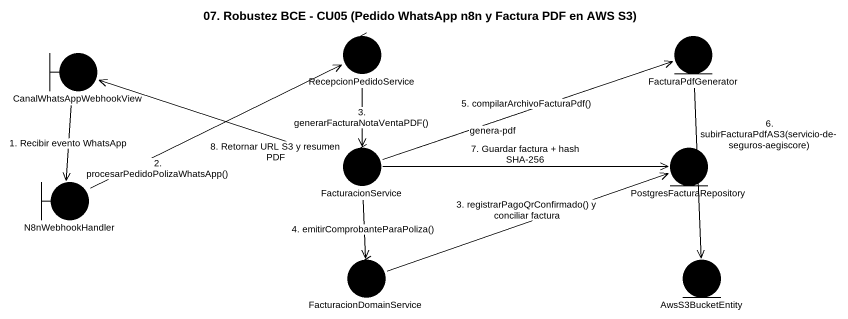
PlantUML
@startuml
title 07. Robustez BCE - CU05 (Pedido WhatsApp n8n y Factura PDF en AWS S3)
control RecepcionPedidoService #000000
entity FacturaPdfGenerator #000000
boundary CanalWhatsAppWebhookView #000000
control FacturacionService #000000
entity PostgresFacturaRepository #000000
boundary N8nWebhookHandler #000000
control FacturacionDomainService #000000
entity AwsS3BucketEntity #000000
RecepcionPedidoService --> FacturacionService : 3. generarFacturaNotaVentaPDF()
FacturaPdfGenerator --> AwsS3BucketEntity : 6. subirFacturaPdfAS3(servicio-de-seguros-aegiscore)
CanalWhatsAppWebhookView --> N8nWebhookHandler : 1. Recibir evento WhatsApp
FacturacionService .right.> FacturaPdfGenerator : genera-pdf
FacturacionService -right-> FacturaPdfGenerator : 5. compilarArchivoFacturaPdf()
FacturacionService -left-> CanalWhatsAppWebhookView : 8. Retornar URL S3 y resumen PDF
FacturacionService -right-> PostgresFacturaRepository : 7. Guardar factura + hash SHA-256
FacturacionService --> FacturacionDomainService : 4. emitirComprobanteParaPoliza()
N8nWebhookHandler -right-> RecepcionPedidoService : 2. procesarPedidoPolizaWhatsApp()
FacturacionDomainService -right-> PostgresFacturaRepository : 3. registrarPagoQrConfirmado() y conciliar factura
@enduml
